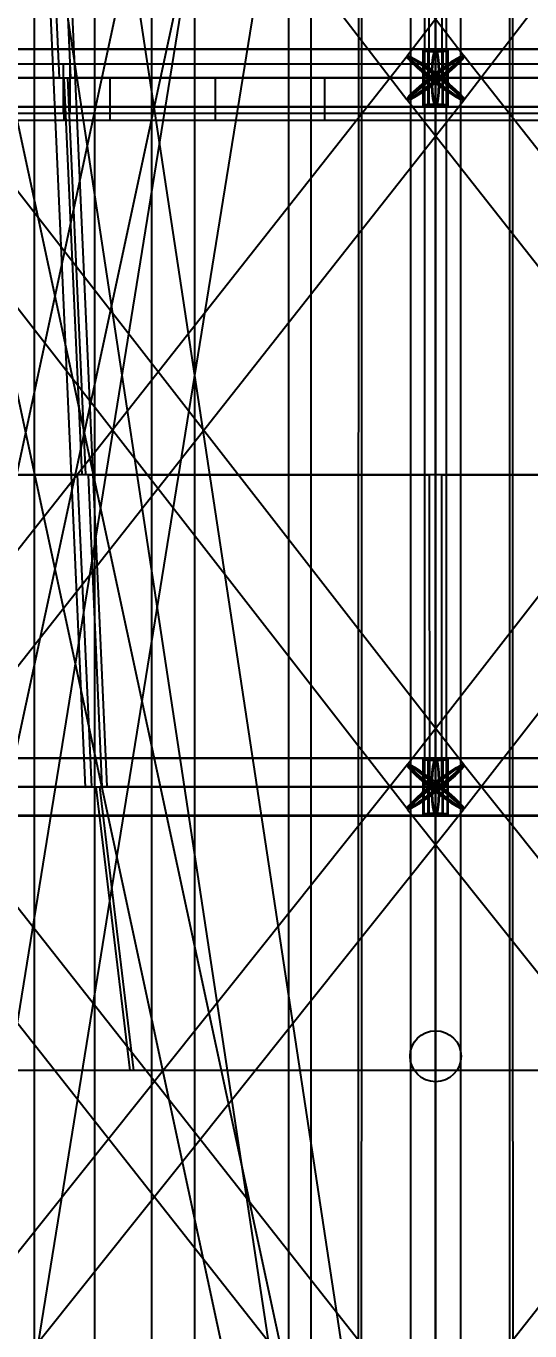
# Model space of a CAD drawing. Header units: millimetres. Extents: x -123812 to 252100, y -3000 to 639000.
# Drawn here: x -2886 to 665, y 331163 to 340366 of the extents above; entities that cross this region are included whole.
import ezdxf

# ---------------------------------------------------------------- set-up
doc = ezdxf.new("R2010")
doc.units = ezdxf.units.MM
for name, color, linetype, lineweight in [('D-BMK-AXIS', 7, 'Continuous', 13), ('D-STR-CORE', 7, 'Continuous', 25), ('D-STR-DECK', 7, 'Continuous', 25), ('D-STR-DIM', 7, 'Continuous', 13), ('D-STR-STRC', 7, 'Continuous', 25)]:
    doc.layers.add(name, color=color, linetype=linetype, lineweight=lineweight)
doc.styles.add('OpenSansCondensed-Light', font='OpenSansCondensed-Light.ttf')
doc.styles.add('TOWER_UNICODE', font='Arial Unicode.ttf')
doc.dimstyles.new('EZDXF', dxfattribs={"dimtxt": 0.25, "dimasz": 0.175, "dimexe": 0.375, "dimexo": 0.125, "dimgap": 0.1, "dimtad": 1, "dimlfac": 100, "dimzin": 12, "dimdsep": 46, "dimtxsty": 'OpenSansCondensed-Light', "dimblk": 'ARCHTICK', "dimcen": 2.5, "dimazin": 3, "dimtfac": 0.5, "dimtmove": 2, "dimatfit": 3})

# ---------------------------------------------------------------- blocks, each defined once
blk = doc.blocks.new('_ARCHTICK')
at = {"color": 0, "linetype": 'BYBLOCK', "const_width": 0.15}
blk.add_lwpolyline([(-0.5, -0.5), (0.5, 0.5)], dxfattribs=at)

msp = doc.modelspace()

# ---------------------------------------------------------------- linework, layer by layer
at = {"layer": 'D-BMK-AXIS'}
msp.add_line((0, -3000), (0, 639000), dxfattribs=at)
at = {"layer": 'D-STR-CORE'}
for points in [[(-3464.1, 100000), (-3464.1, 375000), (-2404.2, 375000), (-2404.2, 100000)], [(-3464.1, 100000), (-3464.1, 375000), (-2404.2, 375000), (-2404.2, 100000)], [(-2828.4, 100000), (-2828.4, 375000), (-1700, 375000), (-1700, 100000)], [(-2828.4, 100000), (-2828.4, 375000), (-1700, 375000), (-1700, 100000)], [(-2000, 100000), (-2000, 375000), (-880, 375000), (-880, 100000)], [(-2000, 100000), (-2000, 375000), (-880, 375000), (-880, 100000)], [(-1035.3, 100000), (-1035.3, 375000), (0, 375000), (0, 100000)], [(-1035.3, 100000), (-1035.3, 375000), (0, 375000), (0, 100000)], [(0, 100000), (0, 375000), (1035.3, 375000), (1035.3, 100000)], [(0, 100000), (0, 375000), (1035.3, 375000), (1035.3, 100000)]]:
    msp.add_lwpolyline(points, close=True, dxfattribs=at)
at = {"layer": 'D-STR-DECK'}
for points in [[(-2468.1, 334996.6), (-3367, 354996.6), (-3217.2, 355003.4), (-2318.3, 335003.4)], [(-2468.1, 334996.6), (-3367, 354996.6), (-3217.2, 355003.4), (-2318.3, 335003.4)], [(-75, 335000), (-75, 355000), (75, 355000), (75, 335000)], [(-75, 335000), (-75, 355000), (75, 355000), (75, 335000)], [(-5145.4, 340000), (-5357.4, 342400), (-2763.9, 342400), (-2654.1, 340000)], [(-5145.4, 340000), (-5357.4, 342400), (-2763.9, 342400), (-2654.1, 340000)], [(-2571.1, 340000), (-2677, 342400), (-49, 342400), (-47.1, 340000)], [(-2571.1, 340000), (-2677, 342400), (-49, 342400), (-47.1, 340000)], [(47.1, 340000), (49, 342400), (2677, 342400), (2571.1, 340000)], [(47.1, 340000), (49, 342400), (2677, 342400), (2571.1, 340000)], [(-5198.8, 339750), (-5198.8, 340100), (-2578.8, 340100), (-2578.8, 339750)], [(-5198.8, 339750), (-5198.8, 340100), (-2578.8, 340100), (-2578.8, 339750)], [(-2621.8, 339750), (-2621.8, 340100), (0, 340100), (0, 339750)], [(-2621.8, 339750), (-2621.8, 340100), (0, 340100), (0, 339750)], [(0, 339750), (0, 340100), (2621.8, 340100), (2621.8, 339750)], [(0, 339750), (0, 340100), (2621.8, 340100), (2621.8, 339750)], [(-10028.4, 339700), (-10028.4, 340000), (-2296.1, 340000), (-2296.1, 339700)], [(-10028.4, 339700), (-10028.4, 340000), (-2296.1, 340000), (-2296.1, 339700)], [(-7675.4, 339700), (-7675.4, 340000), (-1552.9, 340000), (-1552.9, 339700)], [(-7675.4, 339700), (-7675.4, 340000), (-1552.9, 340000), (-1552.9, 339700)], [(-5191.1, 339700), (-5191.1, 340000), (-783.2, 340000), (-783.2, 339700)], [(-5191.1, 339700), (-5191.1, 340000), (-783.2, 340000), (-783.2, 339700)], [(-4941.5, 337200), (-5191.1, 340000), (-2594.4, 340000), (-2468.6, 337200)], [(-4941.5, 337200), (-5191.1, 340000), (-2594.4, 340000), (-2468.6, 337200)], [(-2617.9, 339700), (-2617.9, 340000), (0, 340000), (0, 339700)], [(-2617.9, 339700), (-2617.9, 340000), (0, 340000), (0, 339700)], [(-2492.1, 337200), (-2617.9, 340000), (0, 340000), (0, 337200)], [(-2492.1, 337200), (-2617.9, 340000), (0, 340000), (0, 337200)], [(0, 339700), (0, 340000), (2617.9, 340000), (2617.9, 339700)], [(0, 339700), (0, 340000), (2617.9, 340000), (2617.9, 339700)], [(0, 337200), (0, 340000), (2617.9, 340000), (2492.1, 337200)], [(0, 337200), (0, 340000), (2617.9, 340000), (2492.1, 337200)], [(-4703.7, 335000), (-4898.1, 337200), (-2526.1, 337200), (-2425.4, 335000)], [(-4703.7, 335000), (-4898.1, 337200), (-2526.1, 337200), (-2425.4, 335000)], [(-2350.4, 335000), (-2447.5, 337200), (-44.8, 337200), (-43, 335000)], [(-2350.4, 335000), (-2447.5, 337200), (-44.8, 337200), (-43, 335000)], [(43, 335000), (44.8, 337200), (2447.5, 337200), (2350.4, 335000)], [(43, 335000), (44.8, 337200), (2447.5, 337200), (2350.4, 335000)], [(-4270.5, 333000), (-4745.5, 335000), (-2369.7, 335000), (-2130.2, 333000)], [(-4270.5, 333000), (-4745.5, 335000), (-2369.7, 335000), (-2130.2, 333000)], [(-2153.7, 333000), (-2393.2, 335000), (0, 335000), (0, 333000)], [(-2153.7, 333000), (-2393.2, 335000), (0, 335000), (0, 333000)], [(0, 333000), (0, 335000), (2393.2, 335000), (2153.7, 333000)], [(0, 333000), (0, 335000), (2393.2, 335000), (2153.7, 333000)]]:
    msp.add_lwpolyline(points, close=True, dxfattribs=at)
msp.add_circle((0, 333100), 180, dxfattribs=at)
msp.add_circle((0, 333100), 180, dxfattribs=at)
at = {"layer": 'D-STR-STRC'}
for points in [[(198.7, 325042), (-5170.6, 350042), (-5177.4, 350047.1), (-5197.2, 350048.9), (-5228.8, 350047.4), (-5270, 350042.7), (-5317.9, 350035), (-5369.4, 350025), (-5420.8, 350013.3), (-5468.7, 350000.6), (-5509.9, 349988), (-5541.5, 349976.1), (-5561.3, 349965.9), (-5568.1, 349958), (-198.7, 324958)], [(-5170.6, 324958), (198.7, 349958), (192, 349965.9), (172.1, 349976.1), (140.5, 349988), (99.4, 350000.6), (51.4, 350013.3), (0, 350025), (-51.4, 350035), (-99.4, 350042.7), (-140.5, 350047.4), (-172.1, 350048.9), (-192, 350047.1), (-198.7, 350042), (-5568.1, 325042)], [(-3789.7, 324959.7), (250.8, 349959.7), (242.2, 349966.3), (217.2, 349975.1), (177.3, 349985.6), (125.4, 349997.1), (64.9, 350008.8), (0, 350019.9), (-64.9, 350029.7), (-125.4, 350037.4), (-177.3, 350042.6), (-217.2, 350044.9), (-242.2, 350044.1), (-250.8, 350040.3), (-4291.2, 325040.3)], [(251.1, 325037.9), (-3537.7, 350037.9), (-3546.2, 350040.5), (-3571.3, 350040.3), (-3611.2, 350037.4), (-3663.3, 350031.9), (-3723.8, 350024.2), (-3788.8, 350014.9), (-3853.8, 350004.6), (-3914.4, 349994), (-3966.4, 349983.7), (-4006.3, 349974.6), (-4031.4, 349967.2), (-4040, 349962.1), (-251.1, 324962.1)], [(-4041.2, 344849), (-202.1, 339849), (-197, 339843.7), (-178.5, 339849), (-147.8, 339864.7), (-107.1, 339889.5), (-59, 339921.9), (-7, 339959.6), (45.6, 340000), (95, 340040.4), (137.9, 340078.1), (171.5, 340110.5), (193.4, 340135.3), (202.1, 340151), (-3637.1, 345151)], [(3637.1, 345151), (-202.1, 340151), (-193.4, 340135.3), (-171.5, 340110.5), (-137.9, 340078.1), (-95, 340040.4), (-45.6, 340000), (7, 339959.6), (59, 339921.9), (107.1, 339889.5), (147.8, 339864.7), (178.5, 339849), (197, 339843.7), (202.1, 339849), (4041.2, 344849)], [(-3741.2, 334842.5), (198.6, 339842.5), (197.2, 339847.8), (182.4, 339863.6), (155.1, 339888.6), (117.3, 339921.2), (71.5, 339959.2), (20.8, 340000), (-31.3, 340040.8), (-81.2, 340078.8), (-125.7, 340111.4), (-161.6, 340136.4), (-186.4, 340152.2), (-198.6, 340157.5), (-4138.4, 335157.5)], [(-3889.5, 339796.8), (0, 339796.8), (6.9, 339803.7), (13.3, 339824), (18.8, 339856.3), (23, 339898.4), (25.6, 339947.4), (26.5, 340000), (25.6, 340052.6), (23, 340101.6), (18.8, 340143.7), (13.3, 340176), (6.9, 340196.3), (0, 340203.2), (-3889.5, 340203.2)], [(-3889.5, 339796.8), (0, 339796.8), (6.9, 339803.7), (13.3, 339824), (18.8, 339856.3), (23, 339898.4), (25.6, 339947.4), (26.5, 340000), (25.6, 340052.6), (23, 340101.6), (18.8, 340143.7), (13.3, 340176), (6.9, 340196.3), (0, 340203.2), (-3889.5, 340203.2)], [(4138.4, 335157.5), (198.6, 340157.5), (186.4, 340152.2), (161.6, 340136.4), (125.7, 340111.4), (81.2, 340078.8), (31.3, 340040.8), (-20.8, 340000), (-71.5, 339959.2), (-117.3, 339921.2), (-155.1, 339888.6), (-182.4, 339863.6), (-197.2, 339847.8), (-198.6, 339842.5), (3741.2, 334842.5)], [(3889.5, 340203.2), (0, 340203.2), (-6.9, 340196.3), (-13.3, 340176), (-18.8, 340143.7), (-23, 340101.6), (-25.6, 340052.6), (-26.5, 340000), (-25.6, 339947.4), (-23, 339898.4), (-18.8, 339856.3), (-13.3, 339824), (-6.9, 339803.7), (0, 339796.8), (3889.5, 339796.8)], [(3889.5, 340203.2), (0, 340203.2), (-6.9, 340196.3), (-13.3, 340176), (-18.8, 340143.7), (-23, 340101.6), (-25.6, 340052.6), (-26.5, 340000), (-25.6, 339947.4), (-23, 339898.4), (-18.8, 339856.3), (-13.3, 339824), (-6.9, 339803.7), (0, 339796.8), (3889.5, 339796.8)], [(-4090.6, 339847.8), (-201.1, 334847.8), (-196, 334842.5), (-177.6, 334847.8), (-147.1, 334863.6), (-106.5, 334888.6), (-58.7, 334921.2), (-6.9, 334959.2), (45.4, 335000), (94.6, 335040.8), (137.3, 335078.8), (170.7, 335111.4), (192.5, 335136.4), (201.1, 335152.2), (-3688.4, 340152.2)], [(3688.4, 340152.2), (-201.1, 335152.2), (-192.5, 335136.4), (-170.7, 335111.4), (-137.3, 335078.8), (-94.6, 335040.8), (-45.4, 335000), (6.9, 334959.2), (58.7, 334921.2), (106.5, 334888.6), (147.1, 334863.6), (177.6, 334847.8), (196, 334842.5), (201.1, 334847.8), (4090.6, 339847.8)], [(-3939.8, 334796.8), (0, 334796.8), (6.9, 334803.7), (13.3, 334824), (18.8, 334856.3), (23, 334898.4), (25.6, 334947.4), (26.5, 335000), (25.6, 335052.6), (23, 335101.6), (18.8, 335143.7), (13.3, 335176), (6.9, 335196.3), (0, 335203.2), (-3939.8, 335203.2)], [(-3939.8, 334796.8), (0, 334796.8), (6.9, 334803.7), (13.3, 334824), (18.8, 334856.3), (23, 334898.4), (25.6, 334947.4), (26.5, 335000), (25.6, 335052.6), (23, 335101.6), (18.8, 335143.7), (13.3, 335176), (6.9, 335196.3), (0, 335203.2), (-3939.8, 335203.2)], [(3939.8, 335203.2), (0, 335203.2), (-6.9, 335196.3), (-13.3, 335176), (-18.8, 335143.7), (-23, 335101.6), (-25.6, 335052.6), (-26.5, 335000), (-25.6, 334947.4), (-23, 334898.4), (-18.8, 334856.3), (-13.3, 334824), (-6.9, 334803.7), (0, 334796.8), (3939.8, 334796.8)], [(3939.8, 335203.2), (0, 335203.2), (-6.9, 335196.3), (-13.3, 335176), (-18.8, 335143.7), (-23, 335101.6), (-25.6, 335052.6), (-26.5, 335000), (-25.6, 334947.4), (-23, 334898.4), (-18.8, 334856.3), (-13.3, 334824), (-6.9, 334803.7), (0, 334796.8), (3939.8, 334796.8)], [(-3792.5, 329841.2), (197.6, 334841.2), (196.3, 334846.6), (181.6, 334862.5), (154.6, 334887.7), (117, 334920.6), (71.4, 334958.9), (21, 335000), (-30.9, 335041.1), (-80.6, 335079.4), (-124.9, 335112.3), (-160.6, 335137.5), (-185.4, 335153.4), (-197.6, 335158.8), (-4187.7, 330158.8)], [(200.2, 330153.4), (-3739.6, 335153.4), (-3744.7, 335158.8), (-3763.1, 335153.4), (-3793.5, 335137.5), (-3833.8, 335112.3), (-3881.4, 335079.4), (-3933, 335041.1), (-3985, 335000), (-4034, 334958.9), (-4076.5, 334920.6), (-4109.7, 334887.7), (-4131.4, 334862.5), (-4140, 334846.6), (-200.2, 329846.6)], [(200.2, 329846.6), (4140, 334846.6), (4131.4, 334862.5), (4109.7, 334887.7), (4076.5, 334920.6), (4034, 334958.9), (3985, 335000), (3933, 335041.1), (3881.4, 335079.4), (3833.8, 335112.3), (3793.5, 335137.5), (3763.1, 335153.4), (3744.7, 335158.8), (3739.6, 335153.4), (-200.2, 330153.4)], [(4187.7, 330158.8), (197.6, 335158.8), (185.4, 335153.4), (160.6, 335137.5), (124.9, 335112.3), (80.6, 335079.4), (30.9, 335041.1), (-21, 335000), (-71.4, 334958.9), (-117, 334920.6), (-154.6, 334887.7), (-181.6, 334862.5), (-196.3, 334846.6), (-197.6, 334841.2), (3792.5, 329841.2)]]:
    msp.add_lwpolyline(points, dxfattribs=at)
for points in [[(-177.8, 325000), (177.8, 325000), (177.8, 350000), (-177.8, 350000)], [(-177.8, 325000), (177.8, 325000), (177.8, 350000), (-177.8, 350000)], [(-544.2, 340000), (544.2, 340000), (543.1, 345000), (-543.1, 345000)], [(-544.2, 340000), (544.2, 340000), (543.1, 345000), (-543.1, 345000)], [(-522.8, 340000), (522.8, 340000), (522.3, 345000), (-522.3, 345000)], [(-6827.5, 339800), (89.2, 339800), (89.2, 340200), (-6827.5, 340200)], [(-6790, 339800), (51.8, 339800), (51.8, 340200), (-6790, 340200)], [(-6790, 339800), (51.8, 339800), (51.8, 340200), (-6790, 340200)], [(20.8, 340000), (71.5, 339959.2), (117.3, 339921.2), (155.1, 339888.6), (182.4, 339863.6), (197.2, 339847.8), (198.6, 339842.5), (186.4, 339847.8), (161.6, 339863.6), (125.7, 339888.6), (81.2, 339921.2), (31.3, 339959.2), (-20.8, 340000), (-71.5, 340040.8), (-117.3, 340078.8), (-155.1, 340111.4), (-182.4, 340136.4), (-197.2, 340152.2), (-198.6, 340157.5), (-186.4, 340152.2), (-161.6, 340136.4), (-125.7, 340111.4), (-81.2, 340078.8), (-31.3, 340040.8)], [(-20.8, 340000), (-71.5, 339959.2), (-117.3, 339921.2), (-155.1, 339888.6), (-182.4, 339863.6), (-197.2, 339847.8), (-198.6, 339842.5), (-186.4, 339847.8), (-161.6, 339863.6), (-125.7, 339888.6), (-81.2, 339921.2), (-31.3, 339959.2), (20.8, 340000), (71.5, 340040.8), (117.3, 340078.8), (155.1, 340111.4), (182.4, 340136.4), (197.2, 340152.2), (198.6, 340157.5), (186.4, 340152.2), (161.6, 340136.4), (125.7, 340111.4), (81.2, 340078.8), (31.3, 340040.8)], [(89.2, 340200), (-89.2, 340200), (-89.2, 339800), (89.2, 339800)], [(83.8, 340188), (-83.8, 340188), (-83.8, 339812), (83.8, 339812)], [(51.8, 340200), (-51.8, 340200), (-51.8, 339800), (51.8, 339800)], [(51.8, 340200), (-51.8, 340200), (-51.8, 339800), (51.8, 339800)], [(-51.8, 339800), (6790, 339800), (6790, 340200), (-51.8, 340200)], [(-51.8, 340200), (51.8, 340200), (51.8, 339800), (-51.8, 339800)], [(-51.8, 339800), (6790, 339800), (6790, 340200), (-51.8, 340200)], [(-51.8, 340200), (51.8, 340200), (51.8, 339800), (-51.8, 339800)], [(48.7, 340188), (-48.7, 340188), (-48.7, 339812), (48.7, 339812)], [(48.7, 340188), (-48.7, 340188), (-48.7, 339812), (48.7, 339812)], [(-48.7, 340188), (48.7, 340188), (48.7, 339812), (-48.7, 339812)], [(-48.7, 340188), (48.7, 340188), (48.7, 339812), (-48.7, 339812)], [(-26.5, 340000), (-25.6, 339947.4), (-23, 339898.4), (-18.8, 339856.3), (-13.3, 339824), (-6.9, 339803.7), (0, 339796.8), (6.9, 339803.7), (13.3, 339824), (18.8, 339856.3), (23, 339898.4), (25.6, 339947.4), (26.5, 340000), (25.6, 340052.6), (23, 340101.6), (18.8, 340143.7), (13.3, 340176), (6.9, 340196.3), (0, 340203.2), (-6.9, 340196.3), (-13.3, 340176), (-18.8, 340143.7), (-23, 340101.6), (-25.6, 340052.6)], [(-26.5, 340000), (-25.6, 339947.4), (-23, 339898.4), (-18.8, 339856.3), (-13.3, 339824), (-6.9, 339803.7), (0, 339796.8), (6.9, 339803.7), (13.3, 339824), (18.8, 339856.3), (23, 339898.4), (25.6, 339947.4), (26.5, 340000), (25.6, 340052.6), (23, 340101.6), (18.8, 340143.7), (13.3, 340176), (6.9, 340196.3), (0, 340203.2), (-6.9, 340196.3), (-13.3, 340176), (-18.8, 340143.7), (-23, 340101.6), (-25.6, 340052.6)], [(26.5, 340000), (25.6, 339947.4), (23, 339898.4), (18.8, 339856.3), (13.3, 339824), (6.9, 339803.7), (0, 339796.8), (-6.9, 339803.7), (-13.3, 339824), (-18.8, 339856.3), (-23, 339898.4), (-25.6, 339947.4), (-26.5, 340000), (-25.6, 340052.6), (-23, 340101.6), (-18.8, 340143.7), (-13.3, 340176), (-6.9, 340196.3), (0, 340203.2), (6.9, 340196.3), (13.3, 340176), (18.8, 340143.7), (23, 340101.6), (25.6, 340052.6)], [(26.5, 340000), (25.6, 339947.4), (23, 339898.4), (18.8, 339856.3), (13.3, 339824), (6.9, 339803.7), (0, 339796.8), (-6.9, 339803.7), (-13.3, 339824), (-18.8, 339856.3), (-23, 339898.4), (-25.6, 339947.4), (-26.5, 340000), (-25.6, 340052.6), (-23, 340101.6), (-18.8, 340143.7), (-13.3, 340176), (-6.9, 340196.3), (0, 340203.2), (6.9, 340196.3), (13.3, 340176), (18.8, 340143.7), (23, 340101.6), (25.6, 340052.6)], [(-24.4, 340000), (-23.6, 339951.5), (-21.2, 339906.4), (-17.3, 339867.6), (-12.2, 339837.9), (-6.3, 339819.2), (0, 339812.8), (6.3, 339819.2), (12.2, 339837.9), (17.3, 339867.6), (21.2, 339906.4), (23.6, 339951.5), (24.4, 340000), (23.6, 340048.5), (21.2, 340093.6), (17.3, 340132.4), (12.2, 340162.1), (6.3, 340180.8), (0, 340187.2), (-6.3, 340180.8), (-12.2, 340162.1), (-17.3, 340132.4), (-21.2, 340093.6), (-23.6, 340048.5)], [(-24.4, 340000), (-23.6, 339951.5), (-21.2, 339906.4), (-17.3, 339867.6), (-12.2, 339837.9), (-6.3, 339819.2), (0, 339812.8), (6.3, 339819.2), (12.2, 339837.9), (17.3, 339867.6), (21.2, 339906.4), (23.6, 339951.5), (24.4, 340000), (23.6, 340048.5), (21.2, 340093.6), (17.3, 340132.4), (12.2, 340162.1), (6.3, 340180.8), (0, 340187.2), (-6.3, 340180.8), (-12.2, 340162.1), (-17.3, 340132.4), (-21.2, 340093.6), (-23.6, 340048.5)], [(24.4, 340000), (23.6, 339951.5), (21.2, 339906.4), (17.3, 339867.6), (12.2, 339837.9), (6.3, 339819.2), (0, 339812.8), (-6.3, 339819.2), (-12.2, 339837.9), (-17.3, 339867.6), (-21.2, 339906.4), (-23.6, 339951.5), (-24.4, 340000), (-23.6, 340048.5), (-21.2, 340093.6), (-17.3, 340132.4), (-12.2, 340162.1), (-6.3, 340180.8), (0, 340187.2), (6.3, 340180.8), (12.2, 340162.1), (17.3, 340132.4), (21.2, 340093.6), (23.6, 340048.5)], [(24.4, 340000), (23.6, 339951.5), (21.2, 339906.4), (17.3, 339867.6), (12.2, 339837.9), (6.3, 339819.2), (0, 339812.8), (-6.3, 339819.2), (-12.2, 339837.9), (-17.3, 339867.6), (-21.2, 339906.4), (-23.6, 339951.5), (-24.4, 340000), (-23.6, 340048.5), (-21.2, 340093.6), (-17.3, 340132.4), (-12.2, 340162.1), (-6.3, 340180.8), (0, 340187.2), (6.3, 340180.8), (12.2, 340162.1), (17.3, 340132.4), (21.2, 340093.6), (23.6, 340048.5)], [(-45.6, 340000), (-95, 339959.6), (-137.9, 339921.9), (-171.5, 339889.5), (-193.4, 339864.7), (-202.1, 339849), (-197, 339843.7), (-178.5, 339849), (-147.8, 339864.7), (-107.1, 339889.5), (-59, 339921.9), (-7, 339959.6), (45.6, 340000), (95, 340040.4), (137.9, 340078.1), (171.5, 340110.5), (193.4, 340135.3), (202.1, 340151), (197, 340156.3), (178.5, 340151), (147.8, 340135.3), (107.1, 340110.5), (59, 340078.1), (7, 340040.4)], [(45.6, 340000), (95, 339959.6), (137.9, 339921.9), (171.5, 339889.5), (193.4, 339864.7), (202.1, 339849), (197, 339843.7), (178.5, 339849), (147.8, 339864.7), (107.1, 339889.5), (59, 339921.9), (7, 339959.6), (-45.6, 340000), (-95, 340040.4), (-137.9, 340078.1), (-171.5, 340110.5), (-193.4, 340135.3), (-202.1, 340151), (-197, 340156.3), (-178.5, 340151), (-147.8, 340135.3), (-107.1, 340110.5), (-59, 340078.1), (-7, 340040.4)], [(-41.1, 340000), (-85.6, 339963.5), (-124.4, 339929.6), (-154.6, 339900.4), (-174.3, 339878), (-182.2, 339863.9), (-177.6, 339859.1), (-160.9, 339863.9), (-133.3, 339878), (-96.5, 339900.4), (-53.2, 339929.6), (-6.3, 339963.5), (41.1, 340000), (85.6, 340036.5), (124.4, 340070.4), (154.6, 340099.6), (174.3, 340122), (182.2, 340136.1), (177.6, 340140.9), (160.9, 340136.1), (133.3, 340122), (96.5, 340099.6), (53.2, 340070.4), (6.3, 340036.5)], [(41.1, 340000), (85.6, 339963.5), (124.4, 339929.6), (154.6, 339900.4), (174.3, 339878), (182.2, 339863.9), (177.6, 339859.1), (160.9, 339863.9), (133.3, 339878), (96.5, 339900.4), (53.2, 339929.6), (6.3, 339963.5), (-41.1, 340000), (-85.6, 340036.5), (-124.4, 340070.4), (-154.6, 340099.6), (-174.3, 340122), (-182.2, 340136.1), (-177.6, 340140.9), (-160.9, 340136.1), (-133.3, 340122), (-96.5, 340099.6), (-53.2, 340070.4), (-6.3, 340036.5)], [(18.8, 340000), (64.5, 339963.2), (105.8, 339929), (139.9, 339899.6), (164.4, 339877), (177.8, 339862.8), (179, 339858), (168.1, 339862.8), (145.7, 339877), (113.3, 339899.6), (73.2, 339929), (28.2, 339963.2), (-18.8, 340000), (-64.5, 340036.8), (-105.8, 340071), (-139.9, 340100.4), (-164.4, 340123), (-177.8, 340137.2), (-179, 340142), (-168.1, 340137.2), (-145.7, 340123), (-113.3, 340100.4), (-73.2, 340071), (-28.2, 340036.8)], [(-18.8, 340000), (-64.5, 339963.2), (-105.8, 339929), (-139.9, 339899.6), (-164.4, 339877), (-177.8, 339862.8), (-179, 339858), (-168.1, 339862.8), (-145.7, 339877), (-113.3, 339899.6), (-73.2, 339929), (-28.2, 339963.2), (18.8, 340000), (64.5, 340036.8), (105.8, 340071), (139.9, 340100.4), (164.4, 340123), (177.8, 340137.2), (179, 340142), (168.1, 340137.2), (145.7, 340123), (113.3, 340100.4), (73.2, 340071), (28.2, 340036.8)], [(-545.4, 335000), (545.4, 335000), (544.2, 340000), (-544.2, 340000)], [(-545.4, 335000), (545.4, 335000), (544.2, 340000), (-544.2, 340000)], [(544.2, 340000), (525.7, 340000), (471.3, 340000), (384.8, 340000), (272.1, 340000), (140.9, 340000), (0, 340000), (-140.9, 340000), (-272.1, 340000), (-384.8, 340000), (-471.3, 340000), (-525.7, 340000), (-544.2, 340000), (-525.7, 340000), (-471.3, 340000), (-384.8, 340000), (-272.1, 340000), (-140.9, 340000), (0, 340000), (140.9, 340000), (272.1, 340000), (384.8, 340000), (471.3, 340000), (525.7, 340000)], [(544.2, 340000), (525.7, 340000), (471.3, 340000), (384.8, 340000), (272.1, 340000), (140.9, 340000), (0, 340000), (-140.9, 340000), (-272.1, 340000), (-384.8, 340000), (-471.3, 340000), (-525.7, 340000), (-544.2, 340000), (-525.7, 340000), (-471.3, 340000), (-384.8, 340000), (-272.1, 340000), (-140.9, 340000), (0, 340000), (140.9, 340000), (272.1, 340000), (384.8, 340000), (471.3, 340000), (525.7, 340000)], [(-523.2, 335000), (523.2, 335000), (522.8, 340000), (-522.8, 340000)], [(522.8, 340000), (504.9, 340000), (452.7, 340000), (369.6, 340000), (261.4, 340000), (135.3, 340000), (0, 340000), (-135.3, 340000), (-261.4, 340000), (-369.6, 340000), (-452.7, 340000), (-504.9, 340000), (-522.8, 340000), (-504.9, 340000), (-452.7, 340000), (-369.6, 340000), (-261.4, 340000), (-135.3, 340000), (0, 340000), (135.3, 340000), (261.4, 340000), (369.6, 340000), (452.7, 340000), (504.9, 340000)], [(-6918.9, 334800), (89, 334800), (89, 335200), (-6918.9, 335200)], [(-6881.7, 334800), (51.8, 334800), (51.8, 335200), (-6881.7, 335200)], [(-6881.7, 334800), (51.8, 334800), (51.8, 335200), (-6881.7, 335200)], [(89, 335200), (-89, 335200), (-89, 334800), (89, 334800)], [(83.6, 335188), (-83.6, 335188), (-83.6, 334812), (83.6, 334812)], [(51.8, 335200), (-51.8, 335200), (-51.8, 334800), (51.8, 334800)], [(51.8, 335200), (-51.8, 335200), (-51.8, 334800), (51.8, 334800)], [(-51.8, 334800), (6881.7, 334800), (6881.7, 335200), (-51.8, 335200)], [(-51.8, 335200), (51.8, 335200), (51.8, 334800), (-51.8, 334800)], [(-51.8, 334800), (6881.7, 334800), (6881.7, 335200), (-51.8, 335200)], [(-51.8, 335200), (51.8, 335200), (51.8, 334800), (-51.8, 334800)], [(48.7, 335188), (-48.7, 335188), (-48.7, 334812), (48.7, 334812)], [(48.7, 335188), (-48.7, 335188), (-48.7, 334812), (48.7, 334812)], [(-48.7, 335188), (48.7, 335188), (48.7, 334812), (-48.7, 334812)], [(-48.7, 335188), (48.7, 335188), (48.7, 334812), (-48.7, 334812)], [(-26.5, 335000), (-25.6, 334947.4), (-23, 334898.4), (-18.8, 334856.3), (-13.3, 334824), (-6.9, 334803.7), (0, 334796.8), (6.9, 334803.7), (13.3, 334824), (18.8, 334856.3), (23, 334898.4), (25.6, 334947.4), (26.5, 335000), (25.6, 335052.6), (23, 335101.6), (18.8, 335143.7), (13.3, 335176), (6.9, 335196.3), (0, 335203.2), (-6.9, 335196.3), (-13.3, 335176), (-18.8, 335143.7), (-23, 335101.6), (-25.6, 335052.6)], [(-26.5, 335000), (-25.6, 334947.4), (-23, 334898.4), (-18.8, 334856.3), (-13.3, 334824), (-6.9, 334803.7), (0, 334796.8), (6.9, 334803.7), (13.3, 334824), (18.8, 334856.3), (23, 334898.4), (25.6, 334947.4), (26.5, 335000), (25.6, 335052.6), (23, 335101.6), (18.8, 335143.7), (13.3, 335176), (6.9, 335196.3), (0, 335203.2), (-6.9, 335196.3), (-13.3, 335176), (-18.8, 335143.7), (-23, 335101.6), (-25.6, 335052.6)], [(26.5, 335000), (25.6, 334947.4), (23, 334898.4), (18.8, 334856.3), (13.3, 334824), (6.9, 334803.7), (0, 334796.8), (-6.9, 334803.7), (-13.3, 334824), (-18.8, 334856.3), (-23, 334898.4), (-25.6, 334947.4), (-26.5, 335000), (-25.6, 335052.6), (-23, 335101.6), (-18.8, 335143.7), (-13.3, 335176), (-6.9, 335196.3), (0, 335203.2), (6.9, 335196.3), (13.3, 335176), (18.8, 335143.7), (23, 335101.6), (25.6, 335052.6)], [(26.5, 335000), (25.6, 334947.4), (23, 334898.4), (18.8, 334856.3), (13.3, 334824), (6.9, 334803.7), (0, 334796.8), (-6.9, 334803.7), (-13.3, 334824), (-18.8, 334856.3), (-23, 334898.4), (-25.6, 334947.4), (-26.5, 335000), (-25.6, 335052.6), (-23, 335101.6), (-18.8, 335143.7), (-13.3, 335176), (-6.9, 335196.3), (0, 335203.2), (6.9, 335196.3), (13.3, 335176), (18.8, 335143.7), (23, 335101.6), (25.6, 335052.6)], [(-24.4, 335000), (-23.6, 334951.5), (-21.2, 334906.4), (-17.3, 334867.6), (-12.2, 334837.9), (-6.3, 334819.2), (0, 334812.8), (6.3, 334819.2), (12.2, 334837.9), (17.3, 334867.6), (21.2, 334906.4), (23.6, 334951.5), (24.4, 335000), (23.6, 335048.5), (21.2, 335093.6), (17.3, 335132.4), (12.2, 335162.1), (6.3, 335180.8), (0, 335187.2), (-6.3, 335180.8), (-12.2, 335162.1), (-17.3, 335132.4), (-21.2, 335093.6), (-23.6, 335048.5)], [(-24.4, 335000), (-23.6, 334951.5), (-21.2, 334906.4), (-17.3, 334867.6), (-12.2, 334837.9), (-6.3, 334819.2), (0, 334812.8), (6.3, 334819.2), (12.2, 334837.9), (17.3, 334867.6), (21.2, 334906.4), (23.6, 334951.5), (24.4, 335000), (23.6, 335048.5), (21.2, 335093.6), (17.3, 335132.4), (12.2, 335162.1), (6.3, 335180.8), (0, 335187.2), (-6.3, 335180.8), (-12.2, 335162.1), (-17.3, 335132.4), (-21.2, 335093.6), (-23.6, 335048.5)], [(24.4, 335000), (23.6, 334951.5), (21.2, 334906.4), (17.3, 334867.6), (12.2, 334837.9), (6.3, 334819.2), (0, 334812.8), (-6.3, 334819.2), (-12.2, 334837.9), (-17.3, 334867.6), (-21.2, 334906.4), (-23.6, 334951.5), (-24.4, 335000), (-23.6, 335048.5), (-21.2, 335093.6), (-17.3, 335132.4), (-12.2, 335162.1), (-6.3, 335180.8), (0, 335187.2), (6.3, 335180.8), (12.2, 335162.1), (17.3, 335132.4), (21.2, 335093.6), (23.6, 335048.5)], [(24.4, 335000), (23.6, 334951.5), (21.2, 334906.4), (17.3, 334867.6), (12.2, 334837.9), (6.3, 334819.2), (0, 334812.8), (-6.3, 334819.2), (-12.2, 334837.9), (-17.3, 334867.6), (-21.2, 334906.4), (-23.6, 334951.5), (-24.4, 335000), (-23.6, 335048.5), (-21.2, 335093.6), (-17.3, 335132.4), (-12.2, 335162.1), (-6.3, 335180.8), (0, 335187.2), (6.3, 335180.8), (12.2, 335162.1), (17.3, 335132.4), (21.2, 335093.6), (23.6, 335048.5)], [(45.4, 335000), (-6.9, 334959.2), (-58.7, 334921.2), (-106.5, 334888.6), (-147.1, 334863.6), (-177.6, 334847.8), (-196, 334842.5), (-201.1, 334847.8), (-192.5, 334863.6), (-170.7, 334888.6), (-137.3, 334921.2), (-94.6, 334959.2), (-45.4, 335000), (6.9, 335040.8), (58.7, 335078.8), (106.5, 335111.4), (147.1, 335136.4), (177.6, 335152.2), (196, 335157.5), (201.1, 335152.2), (192.5, 335136.4), (170.7, 335111.4), (137.3, 335078.8), (94.6, 335040.8)], [(-45.4, 335000), (6.9, 334959.2), (58.7, 334921.2), (106.5, 334888.6), (147.1, 334863.6), (177.6, 334847.8), (196, 334842.5), (201.1, 334847.8), (192.5, 334863.6), (170.7, 334888.6), (137.3, 334921.2), (94.6, 334959.2), (45.4, 335000), (-6.9, 335040.8), (-58.7, 335078.8), (-106.5, 335111.4), (-147.1, 335136.4), (-177.6, 335152.2), (-196, 335157.5), (-201.1, 335152.2), (-192.5, 335136.4), (-170.7, 335111.4), (-137.3, 335078.8), (-94.6, 335040.8)], [(-21, 335000), (30.9, 334958.9), (80.6, 334920.6), (124.9, 334887.7), (160.6, 334862.5), (185.4, 334846.6), (197.6, 334841.2), (196.3, 334846.6), (181.6, 334862.5), (154.6, 334887.7), (117, 334920.6), (71.4, 334958.9), (21, 335000), (-30.9, 335041.1), (-80.6, 335079.4), (-124.9, 335112.3), (-160.6, 335137.5), (-185.4, 335153.4), (-197.6, 335158.8), (-196.3, 335153.4), (-181.6, 335137.5), (-154.6, 335112.3), (-117, 335079.4), (-71.4, 335041.1)], [(21, 335000), (-30.9, 334958.9), (-80.6, 334920.6), (-124.9, 334887.7), (-160.6, 334862.5), (-185.4, 334846.6), (-197.6, 334841.2), (-196.3, 334846.6), (-181.6, 334862.5), (-154.6, 334887.7), (-117, 334920.6), (-71.4, 334958.9), (-21, 335000), (30.9, 335041.1), (80.6, 335079.4), (124.9, 335112.3), (160.6, 335137.5), (185.4, 335153.4), (197.6, 335158.8), (196.3, 335153.4), (181.6, 335137.5), (154.6, 335112.3), (117, 335079.4), (71.4, 335041.1)], [(40.9, 335000), (-6.2, 334963.2), (-52.9, 334929), (-96, 334899.6), (-132.6, 334877), (-160.1, 334862.8), (-176.7, 334858), (-181.3, 334862.8), (-173.5, 334877), (-153.9, 334899.6), (-123.8, 334929), (-85.3, 334963.2), (-40.9, 335000), (6.2, 335036.8), (52.9, 335071), (96, 335100.4), (132.6, 335123), (160.1, 335137.2), (176.7, 335142), (181.3, 335137.2), (173.5, 335123), (153.9, 335100.4), (123.8, 335071), (85.3, 335036.8)], [(-40.9, 335000), (6.2, 334963.2), (52.9, 334929), (96, 334899.6), (132.6, 334877), (160.1, 334862.8), (176.7, 334858), (181.3, 334862.8), (173.5, 334877), (153.9, 334899.6), (123.8, 334929), (85.3, 334963.2), (40.9, 335000), (-6.2, 335036.8), (-52.9, 335071), (-96, 335100.4), (-132.6, 335123), (-160.1, 335137.2), (-176.7, 335142), (-181.3, 335137.2), (-173.5, 335123), (-153.9, 335100.4), (-123.8, 335071), (-85.3, 335036.8)], [(-18.9, 335000), (27.8, 334963), (72.7, 334928.4), (112.6, 334898.8), (144.8, 334876), (167.2, 334861.7), (178.1, 334856.9), (177, 334861.7), (163.7, 334876), (139.3, 334898.8), (105.5, 334928.4), (64.4, 334963), (18.9, 335000), (-27.8, 335037), (-72.7, 335071.6), (-112.6, 335101.2), (-144.8, 335124), (-167.2, 335138.3), (-178.1, 335143.1), (-177, 335138.3), (-163.7, 335124), (-139.3, 335101.2), (-105.5, 335071.6), (-64.4, 335037)], [(18.9, 335000), (-27.8, 334963), (-72.7, 334928.4), (-112.6, 334898.8), (-144.8, 334876), (-167.2, 334861.7), (-178.1, 334856.9), (-177, 334861.7), (-163.7, 334876), (-139.3, 334898.8), (-105.5, 334928.4), (-64.4, 334963), (-18.9, 335000), (27.8, 335037), (72.7, 335071.6), (112.6, 335101.2), (144.8, 335124), (167.2, 335138.3), (178.1, 335143.1), (177, 335138.3), (163.7, 335124), (139.3, 335101.2), (105.5, 335071.6), (64.4, 335037)], [(-546.5, 330000), (546.5, 330000), (545.4, 335000), (-545.4, 335000)], [(-546.5, 330000), (546.5, 330000), (545.4, 335000), (-545.4, 335000)], [(545.4, 335000), (526.8, 335000), (472.3, 335000), (385.6, 335000), (272.7, 335000), (141.2, 335000), (0, 335000), (-141.2, 335000), (-272.7, 335000), (-385.6, 335000), (-472.3, 335000), (-526.8, 335000), (-545.4, 335000), (-526.8, 335000), (-472.3, 335000), (-385.6, 335000), (-272.7, 335000), (-141.2, 335000), (0, 335000), (141.2, 335000), (272.7, 335000), (385.6, 335000), (472.3, 335000), (526.8, 335000)], [(545.4, 335000), (526.8, 335000), (472.3, 335000), (385.6, 335000), (272.7, 335000), (141.2, 335000), (0, 335000), (-141.2, 335000), (-272.7, 335000), (-385.6, 335000), (-472.3, 335000), (-526.8, 335000), (-545.4, 335000), (-526.8, 335000), (-472.3, 335000), (-385.6, 335000), (-272.7, 335000), (-141.2, 335000), (0, 335000), (141.2, 335000), (272.7, 335000), (385.6, 335000), (472.3, 335000), (526.8, 335000)], [(545.4, 335000), (526.8, 335000), (472.3, 335000), (385.6, 335000), (272.7, 335000), (141.2, 335000), (0, 335000), (-141.2, 335000), (-272.7, 335000), (-385.6, 335000), (-472.3, 335000), (-526.8, 335000), (-545.4, 335000), (-526.8, 335000), (-472.3, 335000), (-385.6, 335000), (-272.7, 335000), (-141.2, 335000), (0, 335000), (141.2, 335000), (272.7, 335000), (385.6, 335000), (472.3, 335000), (526.8, 335000)], [(545.4, 335000), (526.8, 335000), (472.3, 335000), (385.6, 335000), (272.7, 335000), (141.2, 335000), (0, 335000), (-141.2, 335000), (-272.7, 335000), (-385.6, 335000), (-472.3, 335000), (-526.8, 335000), (-545.4, 335000), (-526.8, 335000), (-472.3, 335000), (-385.6, 335000), (-272.7, 335000), (-141.2, 335000), (0, 335000), (141.2, 335000), (272.7, 335000), (385.6, 335000), (472.3, 335000), (526.8, 335000)], [(-523.7, 330000), (523.7, 330000), (523.2, 335000), (-523.2, 335000)], [(523.2, 335000), (505.4, 335000), (453.1, 335000), (370, 335000), (261.6, 335000), (135.4, 335000), (0, 335000), (-135.4, 335000), (-261.6, 335000), (-370, 335000), (-453.1, 335000), (-505.4, 335000), (-523.2, 335000), (-505.4, 335000), (-453.1, 335000), (-370, 335000), (-261.6, 335000), (-135.4, 335000), (0, 335000), (135.4, 335000), (261.6, 335000), (370, 335000), (453.1, 335000), (505.4, 335000)], [(472.3, 335000), (456.3, 335000), (409.1, 335000), (334, 335000), (236.2, 335000), (122.3, 335000), (0, 335000), (-122.3, 335000), (-236.2, 335000), (-334, 335000), (-409.1, 335000), (-456.3, 335000), (-472.3, 335000), (-456.3, 335000), (-409.1, 335000), (-334, 335000), (-236.2, 335000), (-122.3, 335000), (0, 335000), (122.3, 335000), (236.2, 335000), (334, 335000), (409.1, 335000), (456.3, 335000)], [(472.3, 335000), (456.3, 335000), (409.1, 335000), (334, 335000), (236.2, 335000), (122.3, 335000), (0, 335000), (-122.3, 335000), (-236.2, 335000), (-334, 335000), (-409.1, 335000), (-456.3, 335000), (-472.3, 335000), (-456.3, 335000), (-409.1, 335000), (-334, 335000), (-236.2, 335000), (-122.3, 335000), (0, 335000), (122.3, 335000), (236.2, 335000), (334, 335000), (409.1, 335000), (456.3, 335000)], [(472.3, 335000), (456.3, 335000), (409.1, 335000), (334, 335000), (236.2, 335000), (122.3, 335000), (0, 335000), (-122.3, 335000), (-236.2, 335000), (-334, 335000), (-409.1, 335000), (-456.3, 335000), (-472.3, 335000), (-456.3, 335000), (-409.1, 335000), (-334, 335000), (-236.2, 335000), (-122.3, 335000), (0, 335000), (122.3, 335000), (236.2, 335000), (334, 335000), (409.1, 335000), (456.3, 335000)], [(472.3, 335000), (456.3, 335000), (409.1, 335000), (334, 335000), (236.2, 335000), (122.3, 335000), (0, 335000), (-122.3, 335000), (-236.2, 335000), (-334, 335000), (-409.1, 335000), (-456.3, 335000), (-472.3, 335000), (-456.3, 335000), (-409.1, 335000), (-334, 335000), (-236.2, 335000), (-122.3, 335000), (0, 335000), (122.3, 335000), (236.2, 335000), (334, 335000), (409.1, 335000), (456.3, 335000)]]:
    msp.add_lwpolyline(points, close=True, dxfattribs=at)

# ---------------------------------------------------------------- dimensions: what is measured, and where the dimension line sits
at = {"layer": 'D-STR-DIM'}
for base, p2 in [((-112000, 0), (0, 634000)), ((187000, 0), (0, 450000)), ((250000, 0), (0, 375000)), ((124000, 0), (0, 350000))]:
    msp.add_linear_dim(base=base, p1=(0, 0), p2=p2, angle=90, dimstyle='EZDXF', override={"dimtxt": 8400, "dimasz": 3750, "dimexe": 2100, "dimexo": 1800, "dimgap": 2100, "dimtad": 1, "dimdec": 0, "dimlfac": 1, "dimlunit": 2, "dimtxsty": 'TOWER_UNICODE', "dimclrd": 7, "dimclre": 7, "dimclrt": 7}, dxfattribs=at).render()

doc.saveas('drawing.dxf')
